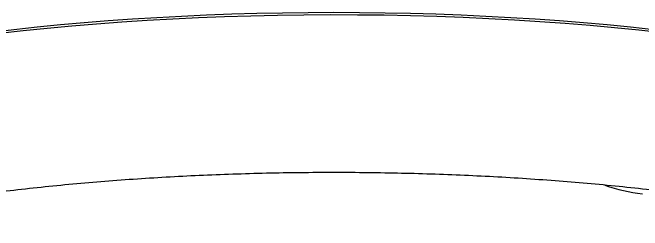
# Model space of a CAD drawing. Header units: centimetres. Extents: x -3207095 to 15275363, y -32656 to 4798027.
# Drawn here: x 710308.8 to 710314.15, y 4438205.52 to 4438207.37 of the extents above; entities that cross this region are included whole.
import ezdxf

# ---------------------------------------------------------------- set-up
doc = ezdxf.new("R2010")
doc.units = ezdxf.units.CM
doc.linetypes.add('DUZ', pattern=[500, 500])
doc.layers.get('0').update_dxf_attribs({"color": 1, "linetype": 'DUZ'})
doc.layers.add('a_vitrifiye', color=195, linetype='Continuous')

# ---------------------------------------------------------------- blocks, each defined once
blk = doc.blocks.new('TEPEDUS')
blk.add_arc((38623.175, -2182.364), 10.605, 251.4085, 263.2175)
for centre, major_axis, start_param, end_param in [((38604.465, -2194.695), (46.059, 0), 0.543646, 2.605477), ((38604.465, -2194.405), (45.45, 0), 0.56509, 2.576503)]:
    blk.add_ellipse(centre, major_axis=major_axis, ratio=0.258819, start_param=start_param, end_param=end_param)
blk.add_open_spline([(38560.515, -2202.905), (38560.517, -2202.816), (38560.524, -2202.591), (38560.597, -2202.181), (38560.763, -2201.706), (38561.012, -2201.229), (38561.342, -2200.755), (38561.752, -2200.285), (38562.241, -2199.819), (38562.81, -2199.358), (38563.457, -2198.901), (38564.182, -2198.452), (38564.984, -2198.009), (38565.86, -2197.575), (38566.81, -2197.15), (38567.832, -2196.736), (38568.923, -2196.333), (38570.082, -2195.942), (38571.307, -2195.564), (38572.595, -2195.2), (38573.943, -2194.85), (38575.349, -2194.516), (38576.811, -2194.198), (38578.325, -2193.896), (38579.889, -2193.611), (38581.5, -2193.345), (38583.154, -2193.096), (38584.848, -2192.866), (38586.58, -2192.656), (38588.346, -2192.465), (38590.142, -2192.294), (38591.965, -2192.143), (38593.812, -2192.013), (38595.679, -2191.904), (38597.563, -2191.816), (38599.46, -2191.749), (38601.367, -2191.703), (38603.279, -2191.679), (38605.193, -2191.677), (38607.107, -2191.696), (38609.015, -2191.736), (38610.914, -2191.798), (38612.802, -2191.881), (38614.673, -2191.985), (38616.526, -2192.11), (38618.355, -2192.256), (38620.158, -2192.422), (38621.931, -2192.608), (38623.672, -2192.814), (38625.376, -2193.039), (38627.04, -2193.283), (38628.661, -2193.546), (38630.237, -2193.826), (38631.764, -2194.124), (38633.239, -2194.439), (38634.659, -2194.769), (38636.022, -2195.116), (38637.325, -2195.476), (38638.565, -2195.851), (38639.741, -2196.24), (38640.849, -2196.64), (38641.888, -2197.052), (38642.856, -2197.475), (38643.751, -2197.908), (38644.571, -2198.349), (38645.314, -2198.797), (38645.979, -2199.252), (38646.566, -2199.713), (38647.072, -2200.176), (38647.5, -2200.644), (38647.84, -2201.108), (38648.061, -2201.479), (38648.133, -2201.67), (38648.153, -2201.722)], degree=3, knots=[0, 0, 0, 0, 0.007517, 0.022303, 0.03701, 0.051568, 0.065983, 0.080301, 0.094565, 0.108806, 0.123041, 0.137278, 0.151523, 0.165777, 0.180042, 0.194316, 0.208599, 0.222889, 0.237186, 0.251488, 0.265795, 0.280106, 0.29442, 0.308738, 0.323057, 0.337379, 0.351703, 0.366028, 0.380355, 0.394683, 0.409012, 0.423341, 0.437672, 0.452003, 0.466334, 0.480666, 0.494998, 0.50933, 0.523662, 0.537995, 0.552327, 0.566659, 0.580991, 0.595323, 0.609654, 0.623985, 0.638315, 0.652644, 0.666973, 0.6813, 0.695626, 0.709951, 0.724274, 0.738595, 0.752915, 0.767231, 0.781545, 0.795855, 0.810161, 0.824462, 0.838757, 0.853047, 0.867328, 0.881601, 0.895864, 0.910117, 0.924359, 0.938592, 0.952821, 0.967052, 0.981301, 0.995595, 1, 1, 1, 1])

msp = doc.modelspace()

# ---------------------------------------------------------------- block references
at = {"layer": 'a_vitrifiye', "xscale": 0.1499999999994315, "yscale": 0.1499999999994315, "zscale": 0.1499999999994315}
msp.add_blockref('TEPEDUS', (704520.8586, 4438534.7668), dxfattribs=at)

doc.saveas('drawing.dxf')
